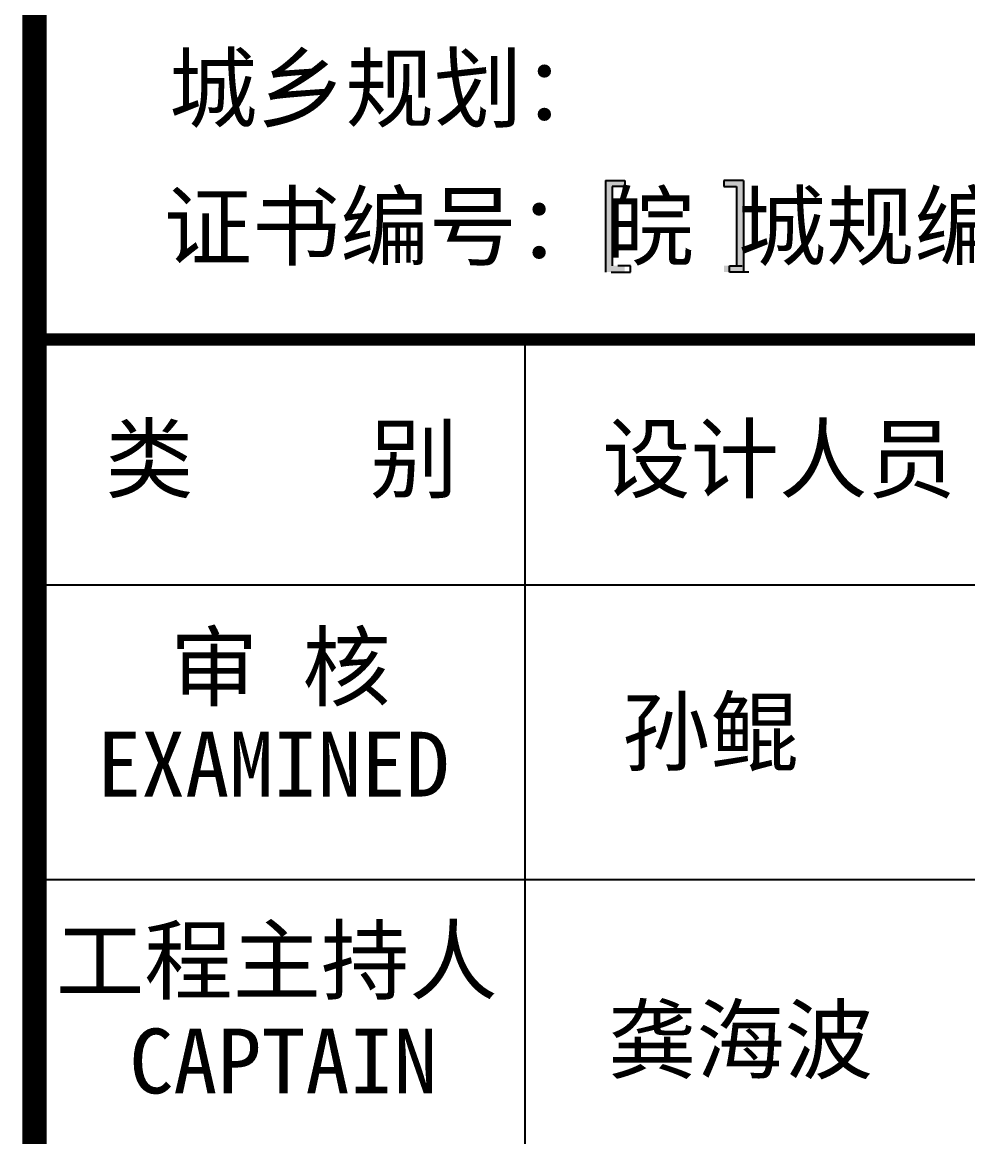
# Model space of a CAD drawing. Extents: x 32461 to 372567, y -698896 to 182569.
# Drawn here: x 248310 to 249270, y -4954 to -3823 of the extents above; entities that cross this region are included whole.
import ezdxf

# ---------------------------------------------------------------- set-up
doc = ezdxf.new("R2010")
doc.units = 0
doc.header["$LTSCALE"] = 1000
doc.header["$MEASUREMENT"] = 0
doc.layers.add('图框', color=4, linetype='CONTINUOUS')
doc.styles.add('STYLE-黑体', font='simhei.ttf')
doc.styles.add('黑体', font='simhei.ttf', dxfattribs={"width": 0.6, "height": 4.3})

msp = doc.modelspace()

# ---------------------------------------------------------------- hatches: boundary and pattern name
at = {"layer": '图框'}
for points in [[(248909, -3989.5), (248921.8, -3989.5), (248921.8, -3983.1), (248915.9, -3983.1), (248902.1, -3983.1), (248902.1, -4076.2), (248915.9, -4076.2), (248921.8, -4076.2), (248921.8, -4069.8), (248909, -4069.8)], [(249035.3, -4069.8), (249022.5, -4069.8), (249022.5, -4076.2), (249028.4, -4076.2), (249042.2, -4076.2), (249042.2, -3983.1), (249028.4, -3983.1), (249022.5, -3983.1), (249022.5, -3989.5), (249035.3, -3989.5)]]:
    msp.add_hatch(color=4, dxfattribs=at).paths.add_polyline_path(points)

# ---------------------------------------------------------------- linework, layer by layer
at = {"layer": '图框', "color": 4}
for p, q in [((248902.1, -3983.1), (248915.9, -3983.1)), ((248902.1, -3983.1), (248902.1, -4076.2)), ((248921.8, -3989.5), (248909, -3989.5)), ((248909, -3989.5), (248909, -4069.8)), ((248915.9, -3983.1), (248921.8, -3983.1)), ((248921.8, -3983.1), (248921.8, -3989.5)), ((249028.4, -3983.1), (249022.5, -3983.1)), ((249022.5, -3983.1), (249022.5, -3989.5)), ((249022.5, -3989.5), (249035.3, -3989.5)), ((249042.2, -3983.1), (249028.4, -3983.1)), ((249035.3, -3989.5), (249035.3, -4069.8)), ((249042.2, -3983.1), (249042.2, -4076.2)), ((248927.6, -4069.8), (248914.8, -4069.8)), ((248927.6, -4076.2), (248927.6, -4069.8)), ((249028.2, -4076.2), (249028.2, -4069.8)), ((249028.2, -4069.8), (249041, -4069.8)), ((248907.9, -4076.2), (248921.7, -4076.2)), ((248921.7, -4076.2), (248927.6, -4076.2)), ((249034.1, -4076.2), (249028.2, -4076.2)), ((249047.9, -4076.2), (249034.1, -4076.2))]:
    msp.add_line(p, q, dxfattribs=at)
at = {"layer": '图框', "color": 0}
for p, q in [((248322.6, -4393.7), (249824.9, -4393.7)), ((248322.6, -4393.7), (249824.9, -4393.7)), ((248322.6, -4692.5), (249824.9, -4692.5))]:
    msp.add_line(p, q, dxfattribs=at)
at = {"layer": '图框', "color": 4, "const_width": 24.6}
msp.add_lwpolyline([(248322.6, -1956.8), (249824.9, -1956.8), (249824.9, -11956.8), (248322.6, -11956.8)], close=True, dxfattribs=at)
at = {"layer": '图框', "color": 0, "const_width": 12.5}
msp.add_lwpolyline([(248322.6, -4144.7), (249824.9, -4144.7), (249824.9, -6684.5), (248322.6, -6684.5)], close=True, dxfattribs=at)
msp.add_lwpolyline([(248322.6, -4144.7), (249824.9, -4144.7), (249824.9, -6684.5), (248322.6, -6684.5)], close=True, dxfattribs=at)
at = {"layer": '图框', "color": 0}
for points in [[(248820.6, -4393.7), (248820.6, -4144.7)], [(248820.6, -5837.9), (248820.6, -4393.7)]]:
    msp.add_lwpolyline(points, dxfattribs=at)

# ---------------------------------------------------------------- texts
at = {"layer": '图框', "color": 4}
for s, height, style, p in [('城乡规划：', 65.74, '黑体', (248459.1, -3922.5)), ('证书编号：皖 城规编(162037)', 65.736, '黑体', (248453.8, -4062.6)), ('孙鲲', 65.74, 'STYLE-黑体', (248918.9, -4575.6)), ('龚海波', 65.74, 'STYLE-黑体', (248904.8, -4888.1))]:
    msp.add_text(s, height=height, dxfattribs=dict(at, style=style)).set_placement(p)
at = {"layer": '图框', "color": 0, "style": 'STYLE-黑体'}
for s, p in [('类    别 ', (248394.4, -4298.5)), ('设计人员', (248899, -4298.5)), ('审 核', (248460.1, -4509.7)), ('EXAMINED ', (248386.2, -4608.4)), ('工程主持人', (248344.4, -4807.5)), ('CAPTAIN', (248418.8, -4909.6))]:
    msp.add_text(s, height=65.74, dxfattribs=at).set_placement(p)

doc.saveas('drawing.dxf')
